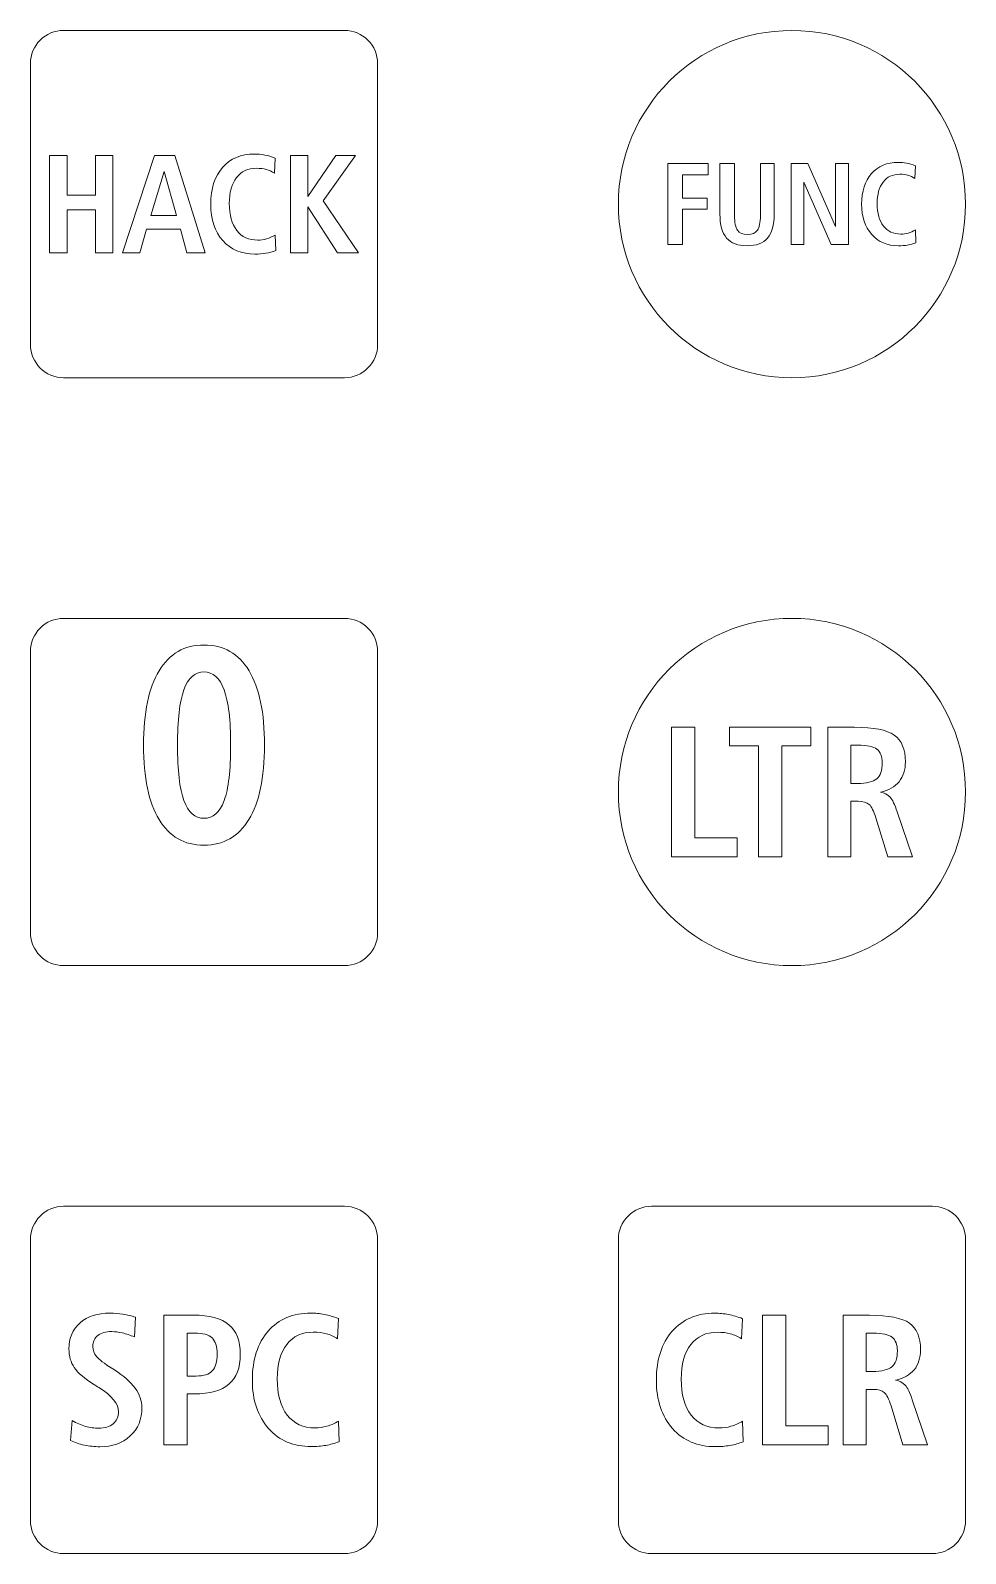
# Model space of a CAD drawing. Header units: millimetres. Extents: x -419 to 398, y -93 to 96.
# Drawn here: x -341.27 to -312.99, y 9.73 to 55.79 of the extents above; entities that cross this region are included whole.
import ezdxf

# ---------------------------------------------------------------- set-up
doc = ezdxf.new("R2010")
doc.units = ezdxf.units.MM
doc.header["$MEASUREMENT"] = 0
doc.layers.add('Master Desktop', color=7, linetype='Continuous', plot=False)

msp = doc.modelspace()

# ---------------------------------------------------------------- linework, layer by layer
at = {"layer": 'Master Desktop', "color": 250, "lineweight": 9}
for centre in [(-318.2406, 50.5382), (-318.2406, 32.7582)]:
    msp.add_ellipse(centre, major_axis=(0, 5.25), ratio=1, dxfattribs=at)
for points in [[(-331.7706, 45.2882), (-331.7706, 45.2882), (-340.2706, 45.2882), (-340.2706, 45.2882), (-340.2706, 45.2882), (-340.5356, 45.288), (-340.7899, 45.3931), (-340.9774, 45.5804), (-340.9774, 45.5804), (-341.165, 45.7677), (-341.2704, 46.0231), (-341.2706, 46.2882), (-341.2706, 46.2882), (-341.2706, 46.2882), (-341.2706, 54.7882), (-341.2706, 54.7882), (-341.2706, 54.7882), (-341.2707, 55.0532), (-341.1656, 55.3075), (-340.9783, 55.495), (-340.9783, 55.495), (-340.791, 55.6826), (-340.5356, 55.788), (-340.2706, 55.7882), (-340.2706, 55.7882), (-340.2706, 55.7882), (-331.7706, 55.7882), (-331.7706, 55.7882), (-331.7706, 55.7882), (-331.5055, 55.7883), (-331.2513, 55.6832), (-331.0637, 55.4959), (-331.0637, 55.4959), (-330.8762, 55.3086), (-330.7707, 55.0532), (-330.7706, 54.7882), (-330.7706, 54.7882), (-330.7706, 54.7882), (-330.7706, 46.2882), (-330.7706, 46.2882), (-330.7706, 46.2882), (-330.7704, 46.0231), (-330.8755, 45.7689), (-331.0628, 45.5813), (-331.0628, 45.5813), (-331.2501, 45.3938), (-331.5055, 45.2883), (-331.7706, 45.2882)], [(-331.7706, 27.5082), (-331.7706, 27.5082), (-340.2706, 27.5082), (-340.2706, 27.5082), (-340.2706, 27.5082), (-340.5356, 27.508), (-340.7899, 27.6131), (-340.9774, 27.8004), (-340.9774, 27.8004), (-341.165, 27.9877), (-341.2704, 28.2431), (-341.2706, 28.5082), (-341.2706, 28.5082), (-341.2706, 28.5082), (-341.2706, 37.0082), (-341.2706, 37.0082), (-341.2706, 37.0082), (-341.2707, 37.2732), (-341.1656, 37.5275), (-340.9783, 37.715), (-340.9783, 37.715), (-340.791, 37.9026), (-340.5356, 38.008), (-340.2706, 38.0082), (-340.2706, 38.0082), (-340.2706, 38.0082), (-331.7706, 38.0082), (-331.7706, 38.0082), (-331.7706, 38.0082), (-331.5055, 38.0083), (-331.2513, 37.9032), (-331.0637, 37.7159), (-331.0637, 37.7159), (-330.8762, 37.5286), (-330.7707, 37.2732), (-330.7706, 37.0082), (-330.7706, 37.0082), (-330.7706, 37.0082), (-330.7706, 28.5082), (-330.7706, 28.5082), (-330.7706, 28.5082), (-330.7704, 28.2431), (-330.8755, 27.9889), (-331.0628, 27.8013), (-331.0628, 27.8013), (-331.2501, 27.6138), (-331.5055, 27.5083), (-331.7706, 27.5082)], [(-331.7706, 9.7282), (-331.7706, 9.7282), (-340.2706, 9.7282), (-340.2706, 9.7282), (-340.2706, 9.7282), (-340.5356, 9.728), (-340.7899, 9.8331), (-340.9774, 10.0204), (-340.9774, 10.0204), (-341.165, 10.2077), (-341.2704, 10.4631), (-341.2706, 10.7282), (-341.2706, 10.7282), (-341.2706, 10.7282), (-341.2706, 19.2282), (-341.2706, 19.2282), (-341.2706, 19.2282), (-341.2707, 19.4932), (-341.1656, 19.7475), (-340.9783, 19.935), (-340.9783, 19.935), (-340.791, 20.1226), (-340.5356, 20.228), (-340.2706, 20.2282), (-340.2706, 20.2282), (-340.2706, 20.2282), (-331.7706, 20.2282), (-331.7706, 20.2282), (-331.7706, 20.2282), (-331.5055, 20.2283), (-331.2513, 20.1232), (-331.0637, 19.9359), (-331.0637, 19.9359), (-330.8762, 19.7486), (-330.7707, 19.4932), (-330.7706, 19.2282), (-330.7706, 19.2282), (-330.7706, 19.2282), (-330.7706, 10.7282), (-330.7706, 10.7282), (-330.7706, 10.7282), (-330.7704, 10.4631), (-330.8755, 10.2089), (-331.0628, 10.0213), (-331.0628, 10.0213), (-331.2501, 9.8338), (-331.5055, 9.7283), (-331.7706, 9.7282)], [(-313.9906, 9.7282), (-313.9906, 9.7282), (-322.4906, 9.7282), (-322.4906, 9.7282), (-322.4906, 9.7282), (-322.7556, 9.728), (-323.0099, 9.8331), (-323.1974, 10.0204), (-323.1974, 10.0204), (-323.385, 10.2077), (-323.4904, 10.4631), (-323.4906, 10.7282), (-323.4906, 10.7282), (-323.4906, 10.7282), (-323.4906, 19.2282), (-323.4906, 19.2282), (-323.4906, 19.2282), (-323.4907, 19.4932), (-323.3856, 19.7475), (-323.1983, 19.935), (-323.1983, 19.935), (-323.011, 20.1226), (-322.7556, 20.228), (-322.4906, 20.2282), (-322.4906, 20.2282), (-322.4906, 20.2282), (-313.9906, 20.2282), (-313.9906, 20.2282), (-313.9906, 20.2282), (-313.7255, 20.2283), (-313.4713, 20.1232), (-313.2837, 19.9359), (-313.2837, 19.9359), (-313.0962, 19.7486), (-312.9907, 19.4932), (-312.9906, 19.2282), (-312.9906, 19.2282), (-312.9906, 19.2282), (-312.9906, 10.7282), (-312.9906, 10.7282), (-312.9906, 10.7282), (-312.9904, 10.4631), (-313.0955, 10.2089), (-313.2828, 10.0213), (-313.2828, 10.0213), (-313.4701, 9.8338), (-313.7255, 9.7283), (-313.9906, 9.7282)]]:
    msp.add_open_spline(points, degree=3, knots=[0, 0, 0, 0, 0.0769231, 0.0769231, 0.0769231, 0.0769231, 0.1538462, 0.1538462, 0.1538462, 0.1538462, 0.2307692, 0.2307692, 0.2307692, 0.2307692, 0.3076923, 0.3076923, 0.3076923, 0.3076923, 0.3846154, 0.3846154, 0.3846154, 0.3846154, 0.4615385, 0.4615385, 0.4615385, 0.4615385, 0.5384615, 0.5384615, 0.5384615, 0.5384615, 0.6153846, 0.6153846, 0.6153846, 0.6153846, 0.6923077, 0.6923077, 0.6923077, 0.6923077, 0.7692308, 0.7692308, 0.7692308, 0.7692308, 0.8461538, 0.8461538, 0.8461538, 0.8461538, 1, 1, 1, 1], dxfattribs=at)
at = {"layer": 'Master Desktop', "color": 240, "lineweight": 9}
for points, knots in [([(-333.8674, 51.9274), (-333.8674, 51.9274), (-333.8885, 51.4709), (-333.8885, 51.4709), (-333.8885, 51.4709), (-333.9697, 51.5231), (-334.0529, 51.5612), (-334.1383, 51.5845), (-334.1383, 51.5845), (-334.2237, 51.6078), (-334.3239, 51.6198), (-334.4382, 51.6198), (-334.4382, 51.6198), (-334.6943, 51.6198), (-334.8947, 51.5259), (-335.0393, 51.339), (-335.0393, 51.339), (-335.1839, 51.1513), (-335.2566, 50.8909), (-335.2566, 50.5579), (-335.2566, 50.5579), (-335.2566, 50.2066), (-335.1811, 49.9335), (-335.0301, 49.7395), (-335.0301, 49.7395), (-334.8791, 49.5455), (-334.6682, 49.4481), (-334.3965, 49.4481), (-334.3965, 49.4481), (-334.3055, 49.4481), (-334.2166, 49.4608), (-334.1291, 49.4862), (-334.1291, 49.4862), (-334.0416, 49.5116), (-333.9542, 49.5504), (-333.8674, 49.6012), (-333.8674, 49.6012), (-333.8674, 49.6012), (-333.8512, 49.1348), (-333.8512, 49.1348), (-333.8512, 49.1348), (-333.9478, 49.0974), (-334.048, 49.0699), (-334.1517, 49.0516), (-334.1517, 49.0516), (-334.2561, 49.0339), (-334.3662, 49.0248), (-334.4819, 49.0248), (-334.4819, 49.0248), (-334.8855, 49.0248), (-335.2093, 49.1616), (-335.4535, 49.4354), (-335.4535, 49.4354), (-335.6976, 49.7084), (-335.8196, 50.0746), (-335.8196, 50.5318), (-335.8196, 50.5318), (-335.8196, 50.9989), (-335.7004, 51.3693), (-335.4612, 51.6424), (-335.4612, 51.6424), (-335.222, 51.9154), (-334.8996, 52.0516), (-334.4939, 52.0516), (-334.4939, 52.0516), (-334.3923, 52.0516), (-334.2893, 52.0417), (-334.1863, 52.0219), (-334.1863, 52.0219), (-334.0826, 52.0015), (-333.9767, 51.9704), (-333.8674, 51.9274)], [0, 0, 0, 0, 0.0526316, 0.0526316, 0.0526316, 0.0526316, 0.1052632, 0.1052632, 0.1052632, 0.1052632, 0.1578947, 0.1578947, 0.1578947, 0.1578947, 0.2105263, 0.2105263, 0.2105263, 0.2105263, 0.2631579, 0.2631579, 0.2631579, 0.2631579, 0.3157895, 0.3157895, 0.3157895, 0.3157895, 0.3684211, 0.3684211, 0.3684211, 0.3684211, 0.4210526, 0.4210526, 0.4210526, 0.4210526, 0.4736842, 0.4736842, 0.4736842, 0.4736842, 0.5263158, 0.5263158, 0.5263158, 0.5263158, 0.5789474, 0.5789474, 0.5789474, 0.5789474, 0.6315789, 0.6315789, 0.6315789, 0.6315789, 0.6842105, 0.6842105, 0.6842105, 0.6842105, 0.7368421, 0.7368421, 0.7368421, 0.7368421, 0.7894737, 0.7894737, 0.7894737, 0.7894737, 0.8421053, 0.8421053, 0.8421053, 0.8421053, 0.8947368, 0.8947368, 0.8947368, 0.8947368, 1, 1, 1, 1]), ([(-340.6928, 52.005), (-340.6928, 52.005), (-340.1637, 52.005), (-340.1637, 52.005), (-340.1637, 52.005), (-340.1637, 52.005), (-340.1637, 50.8028), (-340.1637, 50.8028), (-340.1637, 50.8028), (-340.1637, 50.8028), (-339.3085, 50.8028), (-339.3085, 50.8028), (-339.3085, 50.8028), (-339.3085, 50.8028), (-339.3085, 52.005), (-339.3085, 52.005), (-339.3085, 52.005), (-339.3085, 52.005), (-338.7794, 52.005), (-338.7794, 52.005), (-338.7794, 52.005), (-338.7794, 52.005), (-338.7794, 49.0671), (-338.7794, 49.0671), (-338.7794, 49.0671), (-338.7794, 49.0671), (-339.3085, 49.0671), (-339.3085, 49.0671), (-339.3085, 49.0671), (-339.3085, 49.0671), (-339.3085, 50.3667), (-339.3085, 50.3667), (-339.3085, 50.3667), (-339.3085, 50.3667), (-340.1637, 50.3667), (-340.1637, 50.3667), (-340.1637, 50.3667), (-340.1637, 50.3667), (-340.1637, 49.0671), (-340.1637, 49.0671), (-340.1637, 49.0671), (-340.1637, 49.0671), (-340.6928, 49.0671), (-340.6928, 49.0671), (-340.6928, 49.0671), (-340.6928, 49.0671), (-340.6928, 52.005), (-340.6928, 52.005)], [0, 0, 0, 0, 0.0769231, 0.0769231, 0.0769231, 0.0769231, 0.1538462, 0.1538462, 0.1538462, 0.1538462, 0.2307692, 0.2307692, 0.2307692, 0.2307692, 0.3076923, 0.3076923, 0.3076923, 0.3076923, 0.3846154, 0.3846154, 0.3846154, 0.3846154, 0.4615385, 0.4615385, 0.4615385, 0.4615385, 0.5384615, 0.5384615, 0.5384615, 0.5384615, 0.6153846, 0.6153846, 0.6153846, 0.6153846, 0.6923077, 0.6923077, 0.6923077, 0.6923077, 0.7692308, 0.7692308, 0.7692308, 0.7692308, 0.8461538, 0.8461538, 0.8461538, 0.8461538, 1, 1, 1, 1]), ([(-337.5164, 52.005), (-337.5164, 52.005), (-336.9068, 52.005), (-336.9068, 52.005), (-336.9068, 52.005), (-336.9068, 52.005), (-335.9847, 49.0671), (-335.9847, 49.0671), (-335.9847, 49.0671), (-335.9847, 49.0671), (-336.5385, 49.0671), (-336.5385, 49.0671), (-336.5385, 49.0671), (-336.5385, 49.0671), (-336.7333, 49.7783), (-336.7333, 49.7783), (-336.7333, 49.7783), (-336.7333, 49.7783), (-337.7584, 49.7783), (-337.7584, 49.7783), (-337.7584, 49.7783), (-337.7584, 49.7783), (-337.9609, 49.0671), (-337.9609, 49.0671), (-337.9609, 49.0671), (-337.9609, 49.0671), (-338.4823, 49.0671), (-338.4823, 49.0671), (-338.4823, 49.0671), (-338.4823, 49.0671), (-337.5164, 52.005), (-337.5164, 52.005)], [0, 0, 0, 0, 0.1111111, 0.1111111, 0.1111111, 0.1111111, 0.2222222, 0.2222222, 0.2222222, 0.2222222, 0.3333333, 0.3333333, 0.3333333, 0.3333333, 0.4444444, 0.4444444, 0.4444444, 0.4444444, 0.5555556, 0.5555556, 0.5555556, 0.5555556, 0.6666667, 0.6666667, 0.6666667, 0.6666667, 0.7777778, 0.7777778, 0.7777778, 0.7777778, 1, 1, 1, 1]), ([(-333.4101, 52.005), (-333.4101, 52.005), (-332.881, 52.005), (-332.881, 52.005), (-332.881, 52.005), (-332.881, 52.005), (-332.881, 50.7689), (-332.881, 50.7689), (-332.881, 50.7689), (-332.881, 50.7689), (-332.035, 52.005), (-332.035, 52.005), (-332.035, 52.005), (-332.035, 52.005), (-331.4374, 52.005), (-331.4374, 52.005), (-331.4374, 52.005), (-331.4374, 52.005), (-332.4153, 50.6341), (-332.4153, 50.6341), (-332.4153, 50.6341), (-332.4153, 50.6341), (-331.3485, 49.0671), (-331.3485, 49.0671), (-331.3485, 49.0671), (-331.3485, 49.0671), (-331.9835, 49.0671), (-331.9835, 49.0671), (-331.9835, 49.0671), (-331.9835, 49.0671), (-332.881, 50.4521), (-332.881, 50.4521), (-332.881, 50.4521), (-332.881, 50.4521), (-332.881, 49.0671), (-332.881, 49.0671), (-332.881, 49.0671), (-332.881, 49.0671), (-333.4101, 49.0671), (-333.4101, 49.0671), (-333.4101, 49.0671), (-333.4101, 49.0671), (-333.4101, 52.005), (-333.4101, 52.005)], [0, 0, 0, 0, 0.0833333, 0.0833333, 0.0833333, 0.0833333, 0.1666667, 0.1666667, 0.1666667, 0.1666667, 0.25, 0.25, 0.25, 0.25, 0.3333333, 0.3333333, 0.3333333, 0.3333333, 0.4166667, 0.4166667, 0.4166667, 0.4166667, 0.5, 0.5, 0.5, 0.5, 0.5833333, 0.5833333, 0.5833333, 0.5833333, 0.6666667, 0.6666667, 0.6666667, 0.6666667, 0.75, 0.75, 0.75, 0.75, 0.8333333, 0.8333333, 0.8333333, 0.8333333, 1, 1, 1, 1]), ([(-321.9896, 51.7605), (-321.9896, 51.7605), (-320.7766, 51.7605), (-320.7766, 51.7605), (-320.7766, 51.7605), (-320.7766, 51.7605), (-320.7766, 51.4219), (-320.7766, 51.4219), (-320.7766, 51.4219), (-320.7766, 51.4219), (-321.5486, 51.4219), (-321.5486, 51.4219), (-321.5486, 51.4219), (-321.5486, 51.4219), (-321.5486, 50.7199), (-321.5486, 50.7199), (-321.5486, 50.7199), (-321.5486, 50.7199), (-320.8078, 50.7199), (-320.8078, 50.7199), (-320.8078, 50.7199), (-320.8078, 50.7199), (-320.8078, 50.3812), (-320.8078, 50.3812), (-320.8078, 50.3812), (-320.8078, 50.3812), (-321.5486, 50.3812), (-321.5486, 50.3812), (-321.5486, 50.3812), (-321.5486, 50.3812), (-321.5486, 49.3123), (-321.5486, 49.3123), (-321.5486, 49.3123), (-321.5486, 49.3123), (-321.9896, 49.3123), (-321.9896, 49.3123), (-321.9896, 49.3123), (-321.9896, 49.3123), (-321.9896, 51.7605), (-321.9896, 51.7605)], [0, 0, 0, 0, 0.0909091, 0.0909091, 0.0909091, 0.0909091, 0.1818182, 0.1818182, 0.1818182, 0.1818182, 0.2727273, 0.2727273, 0.2727273, 0.2727273, 0.3636364, 0.3636364, 0.3636364, 0.3636364, 0.4545455, 0.4545455, 0.4545455, 0.4545455, 0.5454545, 0.5454545, 0.5454545, 0.5454545, 0.6363636, 0.6363636, 0.6363636, 0.6363636, 0.7272727, 0.7272727, 0.7272727, 0.7272727, 0.8181818, 0.8181818, 0.8181818, 0.8181818, 1, 1, 1, 1]), ([(-320.4192, 51.7605), (-320.4192, 51.7605), (-319.9782, 51.7605), (-319.9782, 51.7605), (-319.9782, 51.7605), (-319.9782, 51.7605), (-319.9782, 50.1878), (-319.9782, 50.1878), (-319.9782, 50.1878), (-319.9782, 49.9796), (-319.9476, 49.8326), (-319.8871, 49.7456), (-319.8871, 49.7456), (-319.8259, 49.6592), (-319.726, 49.6157), (-319.5854, 49.6157), (-319.5854, 49.6157), (-319.4455, 49.6157), (-319.3456, 49.6586), (-319.2856, 49.745), (-319.2856, 49.745), (-319.225, 49.8309), (-319.195, 49.9784), (-319.195, 50.1878), (-319.195, 50.1878), (-319.195, 50.1878), (-319.195, 51.7605), (-319.195, 51.7605), (-319.195, 51.7605), (-319.195, 51.7605), (-318.7753, 51.7605), (-318.7753, 51.7605), (-318.7753, 51.7605), (-318.7753, 51.7605), (-318.7753, 50.2377), (-318.7753, 50.2377), (-318.7753, 50.2377), (-318.7753, 49.9091), (-318.8423, 49.6662), (-318.9769, 49.5104), (-318.9769, 49.5104), (-319.111, 49.3546), (-319.3173, 49.277), (-319.596, 49.277), (-319.596, 49.277), (-319.8765, 49.277), (-320.0834, 49.3546), (-320.2175, 49.5104), (-320.2175, 49.5104), (-320.3521, 49.6662), (-320.4192, 49.9091), (-320.4192, 50.2377), (-320.4192, 50.2377), (-320.4192, 50.2377), (-320.4192, 51.7605), (-320.4192, 51.7605)], [0, 0, 0, 0, 0.0666667, 0.0666667, 0.0666667, 0.0666667, 0.1333333, 0.1333333, 0.1333333, 0.1333333, 0.2, 0.2, 0.2, 0.2, 0.2666667, 0.2666667, 0.2666667, 0.2666667, 0.3333333, 0.3333333, 0.3333333, 0.3333333, 0.4, 0.4, 0.4, 0.4, 0.4666667, 0.4666667, 0.4666667, 0.4666667, 0.5333333, 0.5333333, 0.5333333, 0.5333333, 0.6, 0.6, 0.6, 0.6, 0.6666667, 0.6666667, 0.6666667, 0.6666667, 0.7333333, 0.7333333, 0.7333333, 0.7333333, 0.8, 0.8, 0.8, 0.8, 0.8666667, 0.8666667, 0.8666667, 0.8666667, 1, 1, 1, 1]), ([(-318.2673, 51.7605), (-318.2673, 51.7605), (-317.7551, 51.7605), (-317.7551, 51.7605), (-317.7551, 51.7605), (-317.7551, 51.7605), (-316.9197, 49.862), (-316.9197, 49.862), (-316.9197, 49.862), (-316.9197, 49.862), (-316.9197, 51.7605), (-316.9197, 51.7605), (-316.9197, 51.7605), (-316.9197, 51.7605), (-316.5351, 51.7605), (-316.5351, 51.7605), (-316.5351, 51.7605), (-316.5351, 51.7605), (-316.5351, 49.3123), (-316.5351, 49.3123), (-316.5351, 49.3123), (-316.5351, 49.3123), (-317.0543, 49.3123), (-317.0543, 49.3123), (-317.0543, 49.3123), (-317.0543, 49.3123), (-317.8827, 51.2043), (-317.8827, 51.2043), (-317.8827, 51.2043), (-317.8827, 51.2043), (-317.8827, 49.3123), (-317.8827, 49.3123), (-317.8827, 49.3123), (-317.8827, 49.3123), (-318.2673, 49.3123), (-318.2673, 49.3123), (-318.2673, 49.3123), (-318.2673, 49.3123), (-318.2673, 51.7605), (-318.2673, 51.7605)], [0, 0, 0, 0, 0.0909091, 0.0909091, 0.0909091, 0.0909091, 0.1818182, 0.1818182, 0.1818182, 0.1818182, 0.2727273, 0.2727273, 0.2727273, 0.2727273, 0.3636364, 0.3636364, 0.3636364, 0.3636364, 0.4545455, 0.4545455, 0.4545455, 0.4545455, 0.5454545, 0.5454545, 0.5454545, 0.5454545, 0.6363636, 0.6363636, 0.6363636, 0.6363636, 0.7272727, 0.7272727, 0.7272727, 0.7272727, 0.8181818, 0.8181818, 0.8181818, 0.8181818, 1, 1, 1, 1]), ([(-314.5055, 51.6958), (-314.5055, 51.6958), (-314.5231, 51.3154), (-314.5231, 51.3154), (-314.5231, 51.3154), (-314.5908, 51.359), (-314.6601, 51.3907), (-314.7313, 51.4101), (-314.7313, 51.4101), (-314.8024, 51.4295), (-314.8859, 51.4395), (-314.9812, 51.4395), (-314.9812, 51.4395), (-315.1946, 51.4395), (-315.3616, 51.3613), (-315.4821, 51.2055), (-315.4821, 51.2055), (-315.6026, 51.0491), (-315.6632, 50.8322), (-315.6632, 50.5546), (-315.6632, 50.5546), (-315.6632, 50.2618), (-315.6003, 50.0343), (-315.4744, 49.8726), (-315.4744, 49.8726), (-315.3486, 49.7109), (-315.1728, 49.6298), (-314.9465, 49.6298), (-314.9465, 49.6298), (-314.8706, 49.6298), (-314.7965, 49.6404), (-314.7236, 49.6615), (-314.7236, 49.6615), (-314.6507, 49.6827), (-314.5778, 49.715), (-314.5055, 49.7574), (-314.5055, 49.7574), (-314.5055, 49.7574), (-314.492, 49.3687), (-314.492, 49.3687), (-314.492, 49.3687), (-314.5725, 49.3376), (-314.656, 49.3147), (-314.7425, 49.2994), (-314.7425, 49.2994), (-314.8295, 49.2847), (-314.9212, 49.277), (-315.0176, 49.277), (-315.0176, 49.277), (-315.3539, 49.277), (-315.6238, 49.3911), (-315.8272, 49.6192), (-315.8272, 49.6192), (-316.0306, 49.8467), (-316.1324, 50.1519), (-316.1324, 50.5329), (-316.1324, 50.5329), (-316.1324, 50.9221), (-316.033, 51.2308), (-315.8337, 51.4583), (-315.8337, 51.4583), (-315.6344, 51.6859), (-315.3657, 51.7993), (-315.0276, 51.7993), (-315.0276, 51.7993), (-314.9429, 51.7993), (-314.8571, 51.7911), (-314.7713, 51.7746), (-314.7713, 51.7746), (-314.6848, 51.7576), (-314.5966, 51.7317), (-314.5055, 51.6958)], [0, 0, 0, 0, 0.0526316, 0.0526316, 0.0526316, 0.0526316, 0.1052632, 0.1052632, 0.1052632, 0.1052632, 0.1578947, 0.1578947, 0.1578947, 0.1578947, 0.2105263, 0.2105263, 0.2105263, 0.2105263, 0.2631579, 0.2631579, 0.2631579, 0.2631579, 0.3157895, 0.3157895, 0.3157895, 0.3157895, 0.3684211, 0.3684211, 0.3684211, 0.3684211, 0.4210526, 0.4210526, 0.4210526, 0.4210526, 0.4736842, 0.4736842, 0.4736842, 0.4736842, 0.5263158, 0.5263158, 0.5263158, 0.5263158, 0.5789474, 0.5789474, 0.5789474, 0.5789474, 0.6315789, 0.6315789, 0.6315789, 0.6315789, 0.6842105, 0.6842105, 0.6842105, 0.6842105, 0.7368421, 0.7368421, 0.7368421, 0.7368421, 0.7894737, 0.7894737, 0.7894737, 0.7894737, 0.8421053, 0.8421053, 0.8421053, 0.8421053, 0.8947368, 0.8947368, 0.8947368, 0.8947368, 1, 1, 1, 1]), ([(-337.225, 51.5231), (-337.225, 51.5231), (-337.6321, 50.1932), (-337.6321, 50.1932), (-337.6321, 50.1932), (-337.6321, 50.1932), (-336.849, 50.1932), (-336.849, 50.1932), (-336.849, 50.1932), (-336.849, 50.1932), (-337.225, 51.5231), (-337.225, 51.5231)], [0, 0, 0, 0, 0.25, 0.25, 0.25, 0.25, 0.5, 0.5, 0.5, 0.5, 1, 1, 1, 1]), ([(-336.022, 37.2029), (-335.428, 37.2029), (-334.9736, 36.9432), (-334.6603, 36.4253), (-334.6603, 36.4253), (-334.3485, 35.9075), (-334.1918, 35.1553), (-334.1918, 34.1718), (-334.1918, 34.1718), (-334.1918, 33.1939), (-334.3499, 32.4446), (-334.6645, 31.9268), (-334.6645, 31.9268), (-334.9806, 31.4089), (-335.4336, 31.1492), (-336.022, 31.1492), (-336.022, 31.1492), (-336.6147, 31.1492), (-337.0677, 31.4075), (-337.3809, 31.9239), (-337.3809, 31.9239), (-337.6928, 32.4418), (-337.8494, 33.1911), (-337.8494, 34.1718), (-337.8494, 34.1718), (-337.8494, 35.1553), (-337.6928, 35.9075), (-337.3809, 36.4253), (-337.3809, 36.4253), (-337.0677, 36.9432), (-336.6147, 37.2029), (-336.022, 37.2029)], [0, 0, 0, 0, 0.1111111, 0.1111111, 0.1111111, 0.1111111, 0.2222222, 0.2222222, 0.2222222, 0.2222222, 0.3333333, 0.3333333, 0.3333333, 0.3333333, 0.4444444, 0.4444444, 0.4444444, 0.4444444, 0.5555556, 0.5555556, 0.5555556, 0.5555556, 0.6666667, 0.6666667, 0.6666667, 0.6666667, 0.7777778, 0.7777778, 0.7777778, 0.7777778, 1, 1, 1, 1]), ([(-336.022, 36.3901), (-336.2986, 36.3901), (-336.5004, 36.2094), (-336.6302, 35.8482), (-336.6302, 35.8482), (-336.76, 35.487), (-336.8249, 34.9296), (-336.8249, 34.1746), (-336.8249, 34.1746), (-336.8249, 33.4183), (-336.76, 32.8609), (-336.6288, 32.5011), (-336.6288, 32.5011), (-336.4976, 32.1412), (-336.2958, 31.962), (-336.022, 31.962), (-336.022, 31.962), (-335.7469, 31.962), (-335.5437, 32.1412), (-335.4124, 32.5011), (-335.4124, 32.5011), (-335.2812, 32.8609), (-335.2163, 33.4183), (-335.2163, 34.1746), (-335.2163, 34.1746), (-335.2163, 34.9296), (-335.2826, 35.487), (-335.4153, 35.8482), (-335.4153, 35.8482), (-335.5465, 36.2094), (-335.7497, 36.3901), (-336.022, 36.3901)], [0, 0, 0, 0, 0.1111111, 0.1111111, 0.1111111, 0.1111111, 0.2222222, 0.2222222, 0.2222222, 0.2222222, 0.3333333, 0.3333333, 0.3333333, 0.3333333, 0.4444444, 0.4444444, 0.4444444, 0.4444444, 0.5555556, 0.5555556, 0.5555556, 0.5555556, 0.6666667, 0.6666667, 0.6666667, 0.6666667, 0.7777778, 0.7777778, 0.7777778, 0.7777778, 1, 1, 1, 1]), ([(-321.8827, 34.7168), (-321.8827, 34.7168), (-321.1772, 34.7168), (-321.1772, 34.7168), (-321.1772, 34.7168), (-321.1772, 34.7168), (-321.1772, 31.3753), (-321.1772, 31.3753), (-321.1772, 31.3753), (-321.1772, 31.3753), (-319.8959, 31.3753), (-319.8959, 31.3753), (-319.8959, 31.3753), (-319.8959, 31.3753), (-319.8959, 30.7996), (-319.8959, 30.7996), (-319.8959, 30.7996), (-319.8959, 30.7996), (-321.8827, 30.7996), (-321.8827, 30.7996), (-321.8827, 30.7996), (-321.8827, 30.7996), (-321.8827, 34.7168), (-321.8827, 34.7168)], [0, 0, 0, 0, 0.1428571, 0.1428571, 0.1428571, 0.1428571, 0.2857143, 0.2857143, 0.2857143, 0.2857143, 0.4285714, 0.4285714, 0.4285714, 0.4285714, 0.5714286, 0.5714286, 0.5714286, 0.5714286, 0.7142857, 0.7142857, 0.7142857, 0.7142857, 1, 1, 1, 1]), ([(-320.1263, 34.7168), (-320.1263, 34.7168), (-317.671, 34.7168), (-317.671, 34.7168), (-317.671, 34.7168), (-317.671, 34.7168), (-317.671, 34.1524), (-317.671, 34.1524), (-317.671, 34.1524), (-317.671, 34.1524), (-318.5459, 34.1524), (-318.5459, 34.1524), (-318.5459, 34.1524), (-318.5459, 34.1524), (-318.5459, 30.7996), (-318.5459, 30.7996), (-318.5459, 30.7996), (-318.5459, 30.7996), (-319.2571, 30.7996), (-319.2571, 30.7996), (-319.2571, 30.7996), (-319.2571, 30.7996), (-319.2571, 34.1524), (-319.2571, 34.1524), (-319.2571, 34.1524), (-319.2571, 34.1524), (-320.1263, 34.1524), (-320.1263, 34.1524), (-320.1263, 34.1524), (-320.1263, 34.1524), (-320.1263, 34.7168), (-320.1263, 34.7168)], [0, 0, 0, 0, 0.1111111, 0.1111111, 0.1111111, 0.1111111, 0.2222222, 0.2222222, 0.2222222, 0.2222222, 0.3333333, 0.3333333, 0.3333333, 0.3333333, 0.4444444, 0.4444444, 0.4444444, 0.4444444, 0.5555556, 0.5555556, 0.5555556, 0.5555556, 0.6666667, 0.6666667, 0.6666667, 0.6666667, 0.7777778, 0.7777778, 0.7777778, 0.7777778, 1, 1, 1, 1]), ([(-317.1507, 34.7168), (-317.1507, 34.7168), (-316.3492, 34.7168), (-316.3492, 34.7168), (-316.3492, 34.7168), (-315.7707, 34.7168), (-315.369, 34.6369), (-315.1451, 34.4769), (-315.1451, 34.4769), (-314.9202, 34.317), (-314.8083, 34.0489), (-314.8083, 33.6717), (-314.8083, 33.6717), (-314.8083, 33.4271), (-314.8723, 33.2267), (-315.0002, 33.0705), (-315.0002, 33.0705), (-315.1281, 32.9144), (-315.3172, 32.809), (-315.5656, 32.7535), (-315.5656, 32.7535), (-315.4423, 32.7319), (-315.3445, 32.682), (-315.273, 32.6039), (-315.273, 32.6039), (-315.2006, 32.5258), (-315.1291, 32.3782), (-315.0576, 32.1618), (-315.0576, 32.1618), (-315.0576, 32.1618), (-314.5985, 30.7996), (-314.5985, 30.7996), (-314.5985, 30.7996), (-314.5985, 30.7996), (-315.3398, 30.7996), (-315.3398, 30.7996), (-315.3398, 30.7996), (-315.3398, 30.7996), (-315.701, 31.9746), (-315.701, 31.9746), (-315.701, 31.9746), (-315.765, 32.1834), (-315.8327, 32.3198), (-315.9052, 32.3819), (-315.9052, 32.3819), (-315.9776, 32.4449), (-316.0896, 32.476), (-316.242, 32.476), (-316.242, 32.476), (-316.242, 32.476), (-316.4565, 32.476), (-316.4565, 32.476), (-316.4565, 32.476), (-316.4565, 32.476), (-316.4565, 30.7996), (-316.4565, 30.7996), (-316.4565, 30.7996), (-316.4565, 30.7996), (-317.1507, 30.7996), (-317.1507, 30.7996), (-317.1507, 30.7996), (-317.1507, 30.7996), (-317.1507, 34.7168), (-317.1507, 34.7168)], [0, 0, 0, 0, 0.0588235, 0.0588235, 0.0588235, 0.0588235, 0.1176471, 0.1176471, 0.1176471, 0.1176471, 0.1764706, 0.1764706, 0.1764706, 0.1764706, 0.2352941, 0.2352941, 0.2352941, 0.2352941, 0.2941176, 0.2941176, 0.2941176, 0.2941176, 0.3529412, 0.3529412, 0.3529412, 0.3529412, 0.4117647, 0.4117647, 0.4117647, 0.4117647, 0.4705882, 0.4705882, 0.4705882, 0.4705882, 0.5294118, 0.5294118, 0.5294118, 0.5294118, 0.5882353, 0.5882353, 0.5882353, 0.5882353, 0.6470588, 0.6470588, 0.6470588, 0.6470588, 0.7058824, 0.7058824, 0.7058824, 0.7058824, 0.7647059, 0.7647059, 0.7647059, 0.7647059, 0.8235294, 0.8235294, 0.8235294, 0.8235294, 0.8823529, 0.8823529, 0.8823529, 0.8823529, 1, 1, 1, 1]), ([(-316.4565, 34.175), (-316.4565, 34.175), (-316.4565, 33.0178), (-316.4565, 33.0178), (-316.4565, 33.0178), (-316.4565, 33.0178), (-316.2589, 33.0178), (-316.2589, 33.0178), (-316.2589, 33.0178), (-315.9804, 33.0178), (-315.7857, 33.0649), (-315.6747, 33.158), (-315.6747, 33.158), (-315.5637, 33.2521), (-315.5082, 33.412), (-315.5082, 33.6378), (-315.5082, 33.6378), (-315.5082, 33.8325), (-315.5618, 33.9708), (-315.6691, 34.0527), (-315.6691, 34.0527), (-315.7763, 34.1345), (-315.9673, 34.175), (-316.242, 34.175), (-316.242, 34.175), (-316.242, 34.175), (-316.4565, 34.175), (-316.4565, 34.175)], [0, 0, 0, 0, 0.125, 0.125, 0.125, 0.125, 0.25, 0.25, 0.25, 0.25, 0.375, 0.375, 0.375, 0.375, 0.5, 0.5, 0.5, 0.5, 0.625, 0.625, 0.625, 0.625, 0.75, 0.75, 0.75, 0.75, 1, 1, 1, 1]), ([(-338.0926, 16.8747), (-338.0926, 16.8747), (-338.1255, 16.2774), (-338.1255, 16.2774), (-338.1255, 16.2774), (-338.2544, 16.331), (-338.3757, 16.3714), (-338.4896, 16.3987), (-338.4896, 16.3987), (-338.6034, 16.426), (-338.7097, 16.4401), (-338.8085, 16.4401), (-338.8085, 16.4401), (-338.9938, 16.4401), (-339.1368, 16.4006), (-339.2356, 16.3216), (-339.2356, 16.3216), (-339.3343, 16.2426), (-339.3842, 16.1297), (-339.3842, 15.9829), (-339.3842, 15.9829), (-339.3842, 15.8747), (-339.3475, 15.7759), (-339.2751, 15.6875), (-339.2751, 15.6875), (-339.2026, 15.6), (-339.039, 15.4759), (-338.784, 15.3159), (-338.784, 15.3159), (-338.784, 15.3159), (-338.7266, 15.2802), (-338.7266, 15.2802), (-338.7266, 15.2802), (-338.1754, 14.9293), (-337.8997, 14.5492), (-337.8997, 14.1391), (-337.8997, 14.1391), (-337.8997, 13.7872), (-338.0173, 13.5013), (-338.2525, 13.2839), (-338.2525, 13.2839), (-338.4877, 13.0666), (-338.7953, 12.9575), (-339.1754, 12.9575), (-339.1754, 12.9575), (-339.3315, 12.9575), (-339.4867, 12.9744), (-339.6401, 13.0074), (-339.6401, 13.0074), (-339.7934, 13.0403), (-339.9336, 13.0864), (-340.0625, 13.1447), (-340.0625, 13.1447), (-340.0625, 13.1447), (-340.0098, 13.7477), (-340.0098, 13.7477), (-340.0098, 13.7477), (-339.8724, 13.6706), (-339.737, 13.6132), (-339.6034, 13.5746), (-339.6034, 13.5746), (-339.4708, 13.5361), (-339.3391, 13.5163), (-339.2083, 13.5163), (-339.2083, 13.5163), (-339.023, 13.5163), (-338.8762, 13.5615), (-338.768, 13.6527), (-338.768, 13.6527), (-338.6598, 13.744), (-338.6053, 13.8653), (-338.6053, 14.0177), (-338.6053, 14.0177), (-338.6053, 14.2567), (-338.8057, 14.5003), (-339.2055, 14.7477), (-339.2055, 14.7477), (-339.2638, 14.7844), (-339.308, 14.8126), (-339.3372, 14.8305), (-339.3372, 14.8305), (-339.6335, 15.0177), (-339.8358, 15.1908), (-339.9439, 15.3498), (-339.9439, 15.3498), (-340.0521, 15.5088), (-340.1067, 15.6979), (-340.1067, 15.9161), (-340.1067, 15.9161), (-340.1067, 16.2473), (-339.9947, 16.5097), (-339.7708, 16.7054), (-339.7708, 16.7054), (-339.547, 16.9011), (-339.2422, 16.9989), (-338.8583, 16.9989), (-338.8583, 16.9989), (-338.7323, 16.9989), (-338.6034, 16.9886), (-338.4745, 16.9669), (-338.4745, 16.9669), (-338.3447, 16.9462), (-338.2177, 16.9152), (-338.0926, 16.8747)], [0, 0, 0, 0, 0.037037, 0.037037, 0.037037, 0.037037, 0.0740741, 0.0740741, 0.0740741, 0.0740741, 0.1111111, 0.1111111, 0.1111111, 0.1111111, 0.1481481, 0.1481481, 0.1481481, 0.1481481, 0.1851852, 0.1851852, 0.1851852, 0.1851852, 0.2222222, 0.2222222, 0.2222222, 0.2222222, 0.2592593, 0.2592593, 0.2592593, 0.2592593, 0.2962963, 0.2962963, 0.2962963, 0.2962963, 0.3333333, 0.3333333, 0.3333333, 0.3333333, 0.3703704, 0.3703704, 0.3703704, 0.3703704, 0.4074074, 0.4074074, 0.4074074, 0.4074074, 0.4444444, 0.4444444, 0.4444444, 0.4444444, 0.4814815, 0.4814815, 0.4814815, 0.4814815, 0.5185185, 0.5185185, 0.5185185, 0.5185185, 0.5555556, 0.5555556, 0.5555556, 0.5555556, 0.5925926, 0.5925926, 0.5925926, 0.5925926, 0.6296296, 0.6296296, 0.6296296, 0.6296296, 0.6666667, 0.6666667, 0.6666667, 0.6666667, 0.7037037, 0.7037037, 0.7037037, 0.7037037, 0.7407407, 0.7407407, 0.7407407, 0.7407407, 0.7777778, 0.7777778, 0.7777778, 0.7777778, 0.8148148, 0.8148148, 0.8148148, 0.8148148, 0.8518519, 0.8518519, 0.8518519, 0.8518519, 0.8888889, 0.8888889, 0.8888889, 0.8888889, 0.9259259, 0.9259259, 0.9259259, 0.9259259, 1, 1, 1, 1]), ([(-337.2393, 16.9368), (-337.2393, 16.9368), (-336.3484, 16.9368), (-336.3484, 16.9368), (-336.3484, 16.9368), (-335.8593, 16.9368), (-335.4999, 16.8409), (-335.2704, 16.6489), (-335.2704, 16.6489), (-335.0399, 16.457), (-334.9251, 16.1579), (-334.9251, 15.7515), (-334.9251, 15.7515), (-334.9251, 15.3451), (-335.0389, 15.0441), (-335.2675, 14.8484), (-335.2675, 14.8484), (-335.4952, 14.6527), (-335.8461, 14.5549), (-336.3212, 14.5549), (-336.3212, 14.5549), (-336.3212, 14.5549), (-336.5338, 14.5549), (-336.5338, 14.5549), (-336.5338, 14.5549), (-336.5338, 14.5549), (-336.5338, 13.0196), (-336.5338, 13.0196), (-336.5338, 13.0196), (-336.5338, 13.0196), (-337.2393, 13.0196), (-337.2393, 13.0196), (-337.2393, 13.0196), (-337.2393, 13.0196), (-337.2393, 16.9368), (-337.2393, 16.9368)], [0, 0, 0, 0, 0.1, 0.1, 0.1, 0.1, 0.2, 0.2, 0.2, 0.2, 0.3, 0.3, 0.3, 0.3, 0.4, 0.4, 0.4, 0.4, 0.5, 0.5, 0.5, 0.5, 0.6, 0.6, 0.6, 0.6, 0.7, 0.7, 0.7, 0.7, 0.8, 0.8, 0.8, 0.8, 1, 1, 1, 1]), ([(-331.9562, 16.8333), (-331.9562, 16.8333), (-331.9844, 16.2247), (-331.9844, 16.2247), (-331.9844, 16.2247), (-332.0926, 16.2943), (-332.2036, 16.3451), (-332.3174, 16.3761), (-332.3174, 16.3761), (-332.4312, 16.4072), (-332.5648, 16.4232), (-332.7172, 16.4232), (-332.7172, 16.4232), (-333.0587, 16.4232), (-333.3259, 16.2981), (-333.5187, 16.0488), (-333.5187, 16.0488), (-333.7116, 15.7985), (-333.8085, 15.4514), (-333.8085, 15.0074), (-333.8085, 15.0074), (-333.8085, 14.5389), (-333.7078, 14.1748), (-333.5065, 13.9161), (-333.5065, 13.9161), (-333.3052, 13.6574), (-333.0239, 13.5276), (-332.6617, 13.5276), (-332.6617, 13.5276), (-332.5404, 13.5276), (-332.4218, 13.5445), (-332.3052, 13.5784), (-332.3052, 13.5784), (-332.1885, 13.6123), (-332.0719, 13.664), (-331.9562, 13.7317), (-331.9562, 13.7317), (-331.9562, 13.7317), (-331.9345, 13.1099), (-331.9345, 13.1099), (-331.9345, 13.1099), (-332.0634, 13.0601), (-332.197, 13.0234), (-332.3353, 12.9989), (-332.3353, 12.9989), (-332.4745, 12.9754), (-332.6213, 12.9632), (-332.7755, 12.9632), (-332.7755, 12.9632), (-333.3136, 12.9632), (-333.7454, 13.1457), (-334.0709, 13.5107), (-334.0709, 13.5107), (-334.3964, 13.8747), (-334.5592, 14.363), (-334.5592, 14.9726), (-334.5592, 14.9726), (-334.5592, 15.5953), (-334.4002, 16.0892), (-334.0813, 16.4533), (-334.0813, 16.4533), (-333.7624, 16.8173), (-333.3325, 16.9989), (-332.7915, 16.9989), (-332.7915, 16.9989), (-332.6561, 16.9989), (-332.5187, 16.9857), (-332.3814, 16.9594), (-332.3814, 16.9594), (-332.2431, 16.9321), (-332.102, 16.8907), (-331.9562, 16.8333)], [0, 0, 0, 0, 0.0526316, 0.0526316, 0.0526316, 0.0526316, 0.1052632, 0.1052632, 0.1052632, 0.1052632, 0.1578947, 0.1578947, 0.1578947, 0.1578947, 0.2105263, 0.2105263, 0.2105263, 0.2105263, 0.2631579, 0.2631579, 0.2631579, 0.2631579, 0.3157895, 0.3157895, 0.3157895, 0.3157895, 0.3684211, 0.3684211, 0.3684211, 0.3684211, 0.4210526, 0.4210526, 0.4210526, 0.4210526, 0.4736842, 0.4736842, 0.4736842, 0.4736842, 0.5263158, 0.5263158, 0.5263158, 0.5263158, 0.5789474, 0.5789474, 0.5789474, 0.5789474, 0.6315789, 0.6315789, 0.6315789, 0.6315789, 0.6842105, 0.6842105, 0.6842105, 0.6842105, 0.7368421, 0.7368421, 0.7368421, 0.7368421, 0.7894737, 0.7894737, 0.7894737, 0.7894737, 0.8421053, 0.8421053, 0.8421053, 0.8421053, 0.8947368, 0.8947368, 0.8947368, 0.8947368, 1, 1, 1, 1]), ([(-319.7369, 16.8305), (-319.7369, 16.8305), (-319.7651, 16.2219), (-319.7651, 16.2219), (-319.7651, 16.2219), (-319.8733, 16.2915), (-319.9843, 16.3423), (-320.0981, 16.3733), (-320.0981, 16.3733), (-320.2119, 16.4044), (-320.3455, 16.4204), (-320.4979, 16.4204), (-320.4979, 16.4204), (-320.8394, 16.4204), (-321.1066, 16.2953), (-321.2994, 16.046), (-321.2994, 16.046), (-321.4923, 15.7957), (-321.5892, 15.4486), (-321.5892, 15.0046), (-321.5892, 15.0046), (-321.5892, 14.5361), (-321.4885, 14.172), (-321.2872, 13.9133), (-321.2872, 13.9133), (-321.0859, 13.6546), (-320.8046, 13.5248), (-320.4424, 13.5248), (-320.4424, 13.5248), (-320.3211, 13.5248), (-320.2025, 13.5417), (-320.0859, 13.5756), (-320.0859, 13.5756), (-319.9692, 13.6095), (-319.8526, 13.6612), (-319.7369, 13.7289), (-319.7369, 13.7289), (-319.7369, 13.7289), (-319.7152, 13.1071), (-319.7152, 13.1071), (-319.7152, 13.1071), (-319.8441, 13.0573), (-319.9777, 13.0206), (-320.116, 12.9961), (-320.116, 12.9961), (-320.2552, 12.9726), (-320.402, 12.9604), (-320.5562, 12.9604), (-320.5562, 12.9604), (-321.0943, 12.9604), (-321.5261, 13.1429), (-321.8516, 13.5079), (-321.8516, 13.5079), (-322.1771, 13.8719), (-322.3399, 14.3602), (-322.3399, 14.9698), (-322.3399, 14.9698), (-322.3399, 15.5925), (-322.1809, 16.0864), (-321.862, 16.4505), (-321.862, 16.4505), (-321.5431, 16.8145), (-321.1132, 16.9961), (-320.5722, 16.9961), (-320.5722, 16.9961), (-320.4368, 16.9961), (-320.2994, 16.9829), (-320.1621, 16.9566), (-320.1621, 16.9566), (-320.0238, 16.9293), (-319.8827, 16.8879), (-319.7369, 16.8305)], [0, 0, 0, 0, 0.0526316, 0.0526316, 0.0526316, 0.0526316, 0.1052632, 0.1052632, 0.1052632, 0.1052632, 0.1578947, 0.1578947, 0.1578947, 0.1578947, 0.2105263, 0.2105263, 0.2105263, 0.2105263, 0.2631579, 0.2631579, 0.2631579, 0.2631579, 0.3157895, 0.3157895, 0.3157895, 0.3157895, 0.3684211, 0.3684211, 0.3684211, 0.3684211, 0.4210526, 0.4210526, 0.4210526, 0.4210526, 0.4736842, 0.4736842, 0.4736842, 0.4736842, 0.5263158, 0.5263158, 0.5263158, 0.5263158, 0.5789474, 0.5789474, 0.5789474, 0.5789474, 0.6315789, 0.6315789, 0.6315789, 0.6315789, 0.6842105, 0.6842105, 0.6842105, 0.6842105, 0.7368421, 0.7368421, 0.7368421, 0.7368421, 0.7894737, 0.7894737, 0.7894737, 0.7894737, 0.8421053, 0.8421053, 0.8421053, 0.8421053, 0.8947368, 0.8947368, 0.8947368, 0.8947368, 1, 1, 1, 1]), ([(-319.1273, 16.934), (-319.1273, 16.934), (-318.4218, 16.934), (-318.4218, 16.934), (-318.4218, 16.934), (-318.4218, 16.934), (-318.4218, 13.5925), (-318.4218, 13.5925), (-318.4218, 13.5925), (-318.4218, 13.5925), (-317.1405, 13.5925), (-317.1405, 13.5925), (-317.1405, 13.5925), (-317.1405, 13.5925), (-317.1405, 13.0168), (-317.1405, 13.0168), (-317.1405, 13.0168), (-317.1405, 13.0168), (-319.1273, 13.0168), (-319.1273, 13.0168), (-319.1273, 13.0168), (-319.1273, 13.0168), (-319.1273, 16.934), (-319.1273, 16.934)], [0, 0, 0, 0, 0.1428571, 0.1428571, 0.1428571, 0.1428571, 0.2857143, 0.2857143, 0.2857143, 0.2857143, 0.4285714, 0.4285714, 0.4285714, 0.4285714, 0.5714286, 0.5714286, 0.5714286, 0.5714286, 0.7142857, 0.7142857, 0.7142857, 0.7142857, 1, 1, 1, 1]), ([(-316.6936, 16.934), (-316.6936, 16.934), (-315.8921, 16.934), (-315.8921, 16.934), (-315.8921, 16.934), (-315.3136, 16.934), (-314.9119, 16.8541), (-314.688, 16.6941), (-314.688, 16.6941), (-314.4631, 16.5342), (-314.3512, 16.2661), (-314.3512, 15.8889), (-314.3512, 15.8889), (-314.3512, 15.6443), (-314.4152, 15.4439), (-314.5431, 15.2877), (-314.5431, 15.2877), (-314.671, 15.1316), (-314.8601, 15.0262), (-315.1085, 14.9707), (-315.1085, 14.9707), (-314.9852, 14.9491), (-314.8874, 14.8992), (-314.8159, 14.8211), (-314.8159, 14.8211), (-314.7435, 14.743), (-314.672, 14.5954), (-314.6005, 14.379), (-314.6005, 14.379), (-314.6005, 14.379), (-314.1414, 13.0168), (-314.1414, 13.0168), (-314.1414, 13.0168), (-314.1414, 13.0168), (-314.8827, 13.0168), (-314.8827, 13.0168), (-314.8827, 13.0168), (-314.8827, 13.0168), (-315.2439, 14.1918), (-315.2439, 14.1918), (-315.2439, 14.1918), (-315.3079, 14.4006), (-315.3756, 14.537), (-315.4481, 14.5991), (-315.4481, 14.5991), (-315.5205, 14.6621), (-315.6325, 14.6932), (-315.7849, 14.6932), (-315.7849, 14.6932), (-315.7849, 14.6932), (-315.9994, 14.6932), (-315.9994, 14.6932), (-315.9994, 14.6932), (-315.9994, 14.6932), (-315.9994, 13.0168), (-315.9994, 13.0168), (-315.9994, 13.0168), (-315.9994, 13.0168), (-316.6936, 13.0168), (-316.6936, 13.0168), (-316.6936, 13.0168), (-316.6936, 13.0168), (-316.6936, 16.934), (-316.6936, 16.934)], [0, 0, 0, 0, 0.0588235, 0.0588235, 0.0588235, 0.0588235, 0.1176471, 0.1176471, 0.1176471, 0.1176471, 0.1764706, 0.1764706, 0.1764706, 0.1764706, 0.2352941, 0.2352941, 0.2352941, 0.2352941, 0.2941176, 0.2941176, 0.2941176, 0.2941176, 0.3529412, 0.3529412, 0.3529412, 0.3529412, 0.4117647, 0.4117647, 0.4117647, 0.4117647, 0.4705882, 0.4705882, 0.4705882, 0.4705882, 0.5294118, 0.5294118, 0.5294118, 0.5294118, 0.5882353, 0.5882353, 0.5882353, 0.5882353, 0.6470588, 0.6470588, 0.6470588, 0.6470588, 0.7058824, 0.7058824, 0.7058824, 0.7058824, 0.7647059, 0.7647059, 0.7647059, 0.7647059, 0.8235294, 0.8235294, 0.8235294, 0.8235294, 0.8823529, 0.8823529, 0.8823529, 0.8823529, 1, 1, 1, 1]), ([(-336.5338, 16.395), (-336.5338, 16.395), (-336.5338, 15.0967), (-336.5338, 15.0967), (-336.5338, 15.0967), (-336.5338, 15.0967), (-336.2628, 15.0967), (-336.2628, 15.0967), (-336.2628, 15.0967), (-336.0333, 15.0967), (-335.8687, 15.1475), (-335.7718, 15.2501), (-335.7718, 15.2501), (-335.6739, 15.3517), (-335.625, 15.522), (-335.625, 15.7609), (-335.625, 15.7609), (-335.625, 15.9904), (-335.6758, 16.1541), (-335.7765, 16.2501), (-335.7765, 16.2501), (-335.8781, 16.347), (-336.0559, 16.395), (-336.3099, 16.395), (-336.3099, 16.395), (-336.3099, 16.395), (-336.5338, 16.395), (-336.5338, 16.395)], [0, 0, 0, 0, 0.125, 0.125, 0.125, 0.125, 0.25, 0.25, 0.25, 0.25, 0.375, 0.375, 0.375, 0.375, 0.5, 0.5, 0.5, 0.5, 0.625, 0.625, 0.625, 0.625, 0.75, 0.75, 0.75, 0.75, 1, 1, 1, 1]), ([(-315.9994, 16.3922), (-315.9994, 16.3922), (-315.9994, 15.235), (-315.9994, 15.235), (-315.9994, 15.235), (-315.9994, 15.235), (-315.8018, 15.235), (-315.8018, 15.235), (-315.8018, 15.235), (-315.5233, 15.235), (-315.3286, 15.2821), (-315.2176, 15.3752), (-315.2176, 15.3752), (-315.1066, 15.4693), (-315.0511, 15.6292), (-315.0511, 15.855), (-315.0511, 15.855), (-315.0511, 16.0497), (-315.1047, 16.188), (-315.212, 16.2699), (-315.212, 16.2699), (-315.3192, 16.3517), (-315.5102, 16.3922), (-315.7849, 16.3922), (-315.7849, 16.3922), (-315.7849, 16.3922), (-315.9994, 16.3922), (-315.9994, 16.3922)], [0, 0, 0, 0, 0.125, 0.125, 0.125, 0.125, 0.25, 0.25, 0.25, 0.25, 0.375, 0.375, 0.375, 0.375, 0.5, 0.5, 0.5, 0.5, 0.625, 0.625, 0.625, 0.625, 0.75, 0.75, 0.75, 0.75, 1, 1, 1, 1])]:
    msp.add_open_spline(points, degree=3, knots=knots, dxfattribs=at)

doc.saveas('drawing.dxf')
